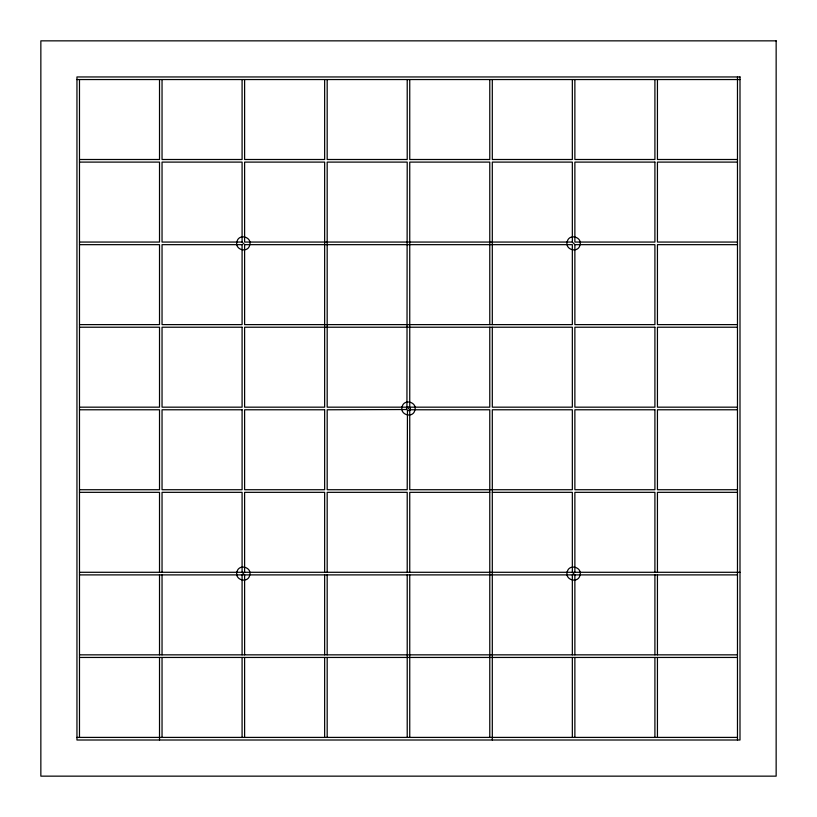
<?xml version="1.0" encoding="UTF-8"?>
<svg xmlns="http://www.w3.org/2000/svg" width="817" height="817" viewBox="0 0 817 817"><rect width="100%" height="100%" fill="white"/><g stroke="black" fill="none" stroke-linecap="round" stroke-linejoin="round"><path stroke-width="1.23" d="M406.937 407.591L407.213 162.103L327.178 162.103L327.178 407.172L407.213 407.172L409.746 409.777L409.746 489.73L572.339 489.73L572.339 409.777L492.304 409.777L492.304 740.008M76.951 79.545L739.998 79.545M79.484 159.499L159.519 159.499L159.519 79.545M737.475 159.499L657.44 159.499L657.44 79.545M79.484 162.103L159.519 162.103L159.519 242.057L79.484 242.057M737.475 162.103L657.44 162.103L657.44 242.057L737.475 242.057M242.087 242.057L162.042 242.057L162.042 162.103L242.087 162.103L242.087 242.057L244.61 244.661L244.61 324.615L572.339 324.615L572.339 244.661L244.61 244.661M574.872 244.661L654.907 244.661L654.907 324.615L574.872 324.615L574.872 244.661L572.339 242.057L244.61 242.057L244.61 162.103L324.645 162.103L324.645 407.172L244.61 407.172L244.61 327.219L572.339 327.219L572.339 407.172L492.304 407.172L492.304 327.219M79.484 244.661L159.519 244.661L159.519 324.615L79.484 324.615M737.475 244.661L657.44 244.661L657.44 324.615L737.475 324.615M79.484 327.219L159.519 327.219L159.519 407.172L79.484 407.172M737.475 327.219L657.44 327.219L657.44 407.172L737.475 407.172M79.484 409.777L159.519 409.777L159.519 489.73L79.484 489.73M409.746 409.777L489.781 409.777L489.781 737.404M737.475 409.777L657.44 409.777L657.44 489.73L737.475 489.73M79.484 492.334L159.519 492.334L159.519 572.288M489.781 492.334L409.746 492.334L409.746 572.288M492.304 492.334L572.339 492.334L572.339 572.288L574.872 574.892L574.872 654.846M737.475 492.334L657.44 492.334L657.44 572.288M79.484 572.288L739.998 572.288M79.484 574.892L737.475 574.892M79.484 654.846L737.475 654.846M79.484 657.45L737.475 657.45M76.951 737.404L737.475 737.404M406.795 409.531L327.178 409.777L327.178 489.73L407.213 489.73L407.448 410.287A1.9 1.9 0 0 0 409.358 410.43L410.103 409.777A1.961 1.961 0 0 0 409.603 407.07M737.475 76.951L737.475 740.008M657.44 574.892L657.44 654.846M657.44 657.45L657.44 737.404M654.907 79.545L654.907 159.499L574.872 159.499L574.872 79.545M654.907 572.288L654.907 492.334L574.872 492.334L574.872 572.288M654.907 574.892L654.907 654.846M654.907 657.45L654.907 737.404M574.872 657.45L574.872 737.404M572.339 79.545L572.339 159.499L492.304 159.499L492.304 79.545M572.339 242.057L572.339 162.103L492.304 162.103L492.304 324.615M572.339 574.892L572.339 654.846M572.339 657.45L572.339 737.404M489.781 79.545L489.781 159.499L409.746 159.499L409.746 79.545M489.781 324.615L489.781 162.103L409.746 162.103L409.746 407.172L489.781 407.172L489.781 327.219M409.746 574.892L409.746 737.404M407.213 79.545L407.213 159.499L327.178 159.499L327.178 79.545M407.213 572.288L407.213 492.334L327.178 492.334L327.178 572.288M407.213 574.892L407.213 737.404M327.178 574.892L327.178 654.846M327.178 657.45L327.178 737.404M324.645 79.545L324.645 159.499L244.61 159.499L244.61 79.545M324.645 572.288L324.645 492.334L244.61 492.334L244.61 572.288M324.645 574.892L324.645 654.846M324.645 657.45L324.645 737.404M244.61 654.846L244.61 574.892L242.087 572.288L242.087 492.334L162.042 492.334L162.042 572.288M244.61 657.45L244.61 737.404M242.087 79.545L242.087 159.499L162.042 159.499L162.042 79.545M242.087 574.892L242.087 654.846M242.087 657.45L242.087 737.404M162.042 574.892L162.042 654.846M162.042 657.45L162.042 737.404M159.519 574.892L159.519 654.846M159.519 657.45L159.519 740.008M79.484 79.545L79.484 737.404M407.274 407.305A1.9 1.9 0 0 1 409.603 407.162M406.713 409.521A1.961 1.961 0 0 1 406.856 407.591M236.961 241.628C234.408 249.808 247.857 253.505 249.726 245.1C252.29 236.92 238.83 233.213 236.961 241.628M236.961 571.859C234.408 580.029 247.857 583.736 249.726 575.321C252.29 567.151 238.83 563.444 236.961 571.859M402.117 406.764C399.554 414.944 413.014 418.651 414.883 410.236C417.446 402.056 403.986 398.359 402.117 406.764M567.223 241.628C564.659 249.808 578.119 253.505 579.988 245.1C582.552 236.92 569.092 233.213 567.223 241.628M567.223 571.859C564.659 580.029 578.119 583.736 579.988 575.321C582.552 567.151 569.092 563.444 567.223 571.859M776.15 40.85L40.85 40.85L40.85 776.15L776.15 776.15L776.15 40.85M739.998 76.951L76.951 76.951L76.951 740.008L739.998 740.008L739.998 76.951M654.907 162.103L574.872 162.103L574.872 242.057L654.907 242.057L654.907 162.103M242.087 244.661L162.042 244.661L162.042 324.615L242.087 324.615L242.087 244.661M242.087 327.219L162.042 327.219L162.042 407.172L242.087 407.172L242.087 327.219M654.907 327.219L574.872 327.219L574.872 407.172L654.907 407.172L654.907 327.219M242.087 409.777L162.042 409.777L162.042 489.73L242.087 489.73L242.087 409.777M324.645 409.777L244.61 409.777L244.61 489.73L324.645 489.73L324.645 409.777M654.907 409.777L574.872 409.777L574.872 489.73L654.907 489.73L654.907 409.777"/></g></svg>
